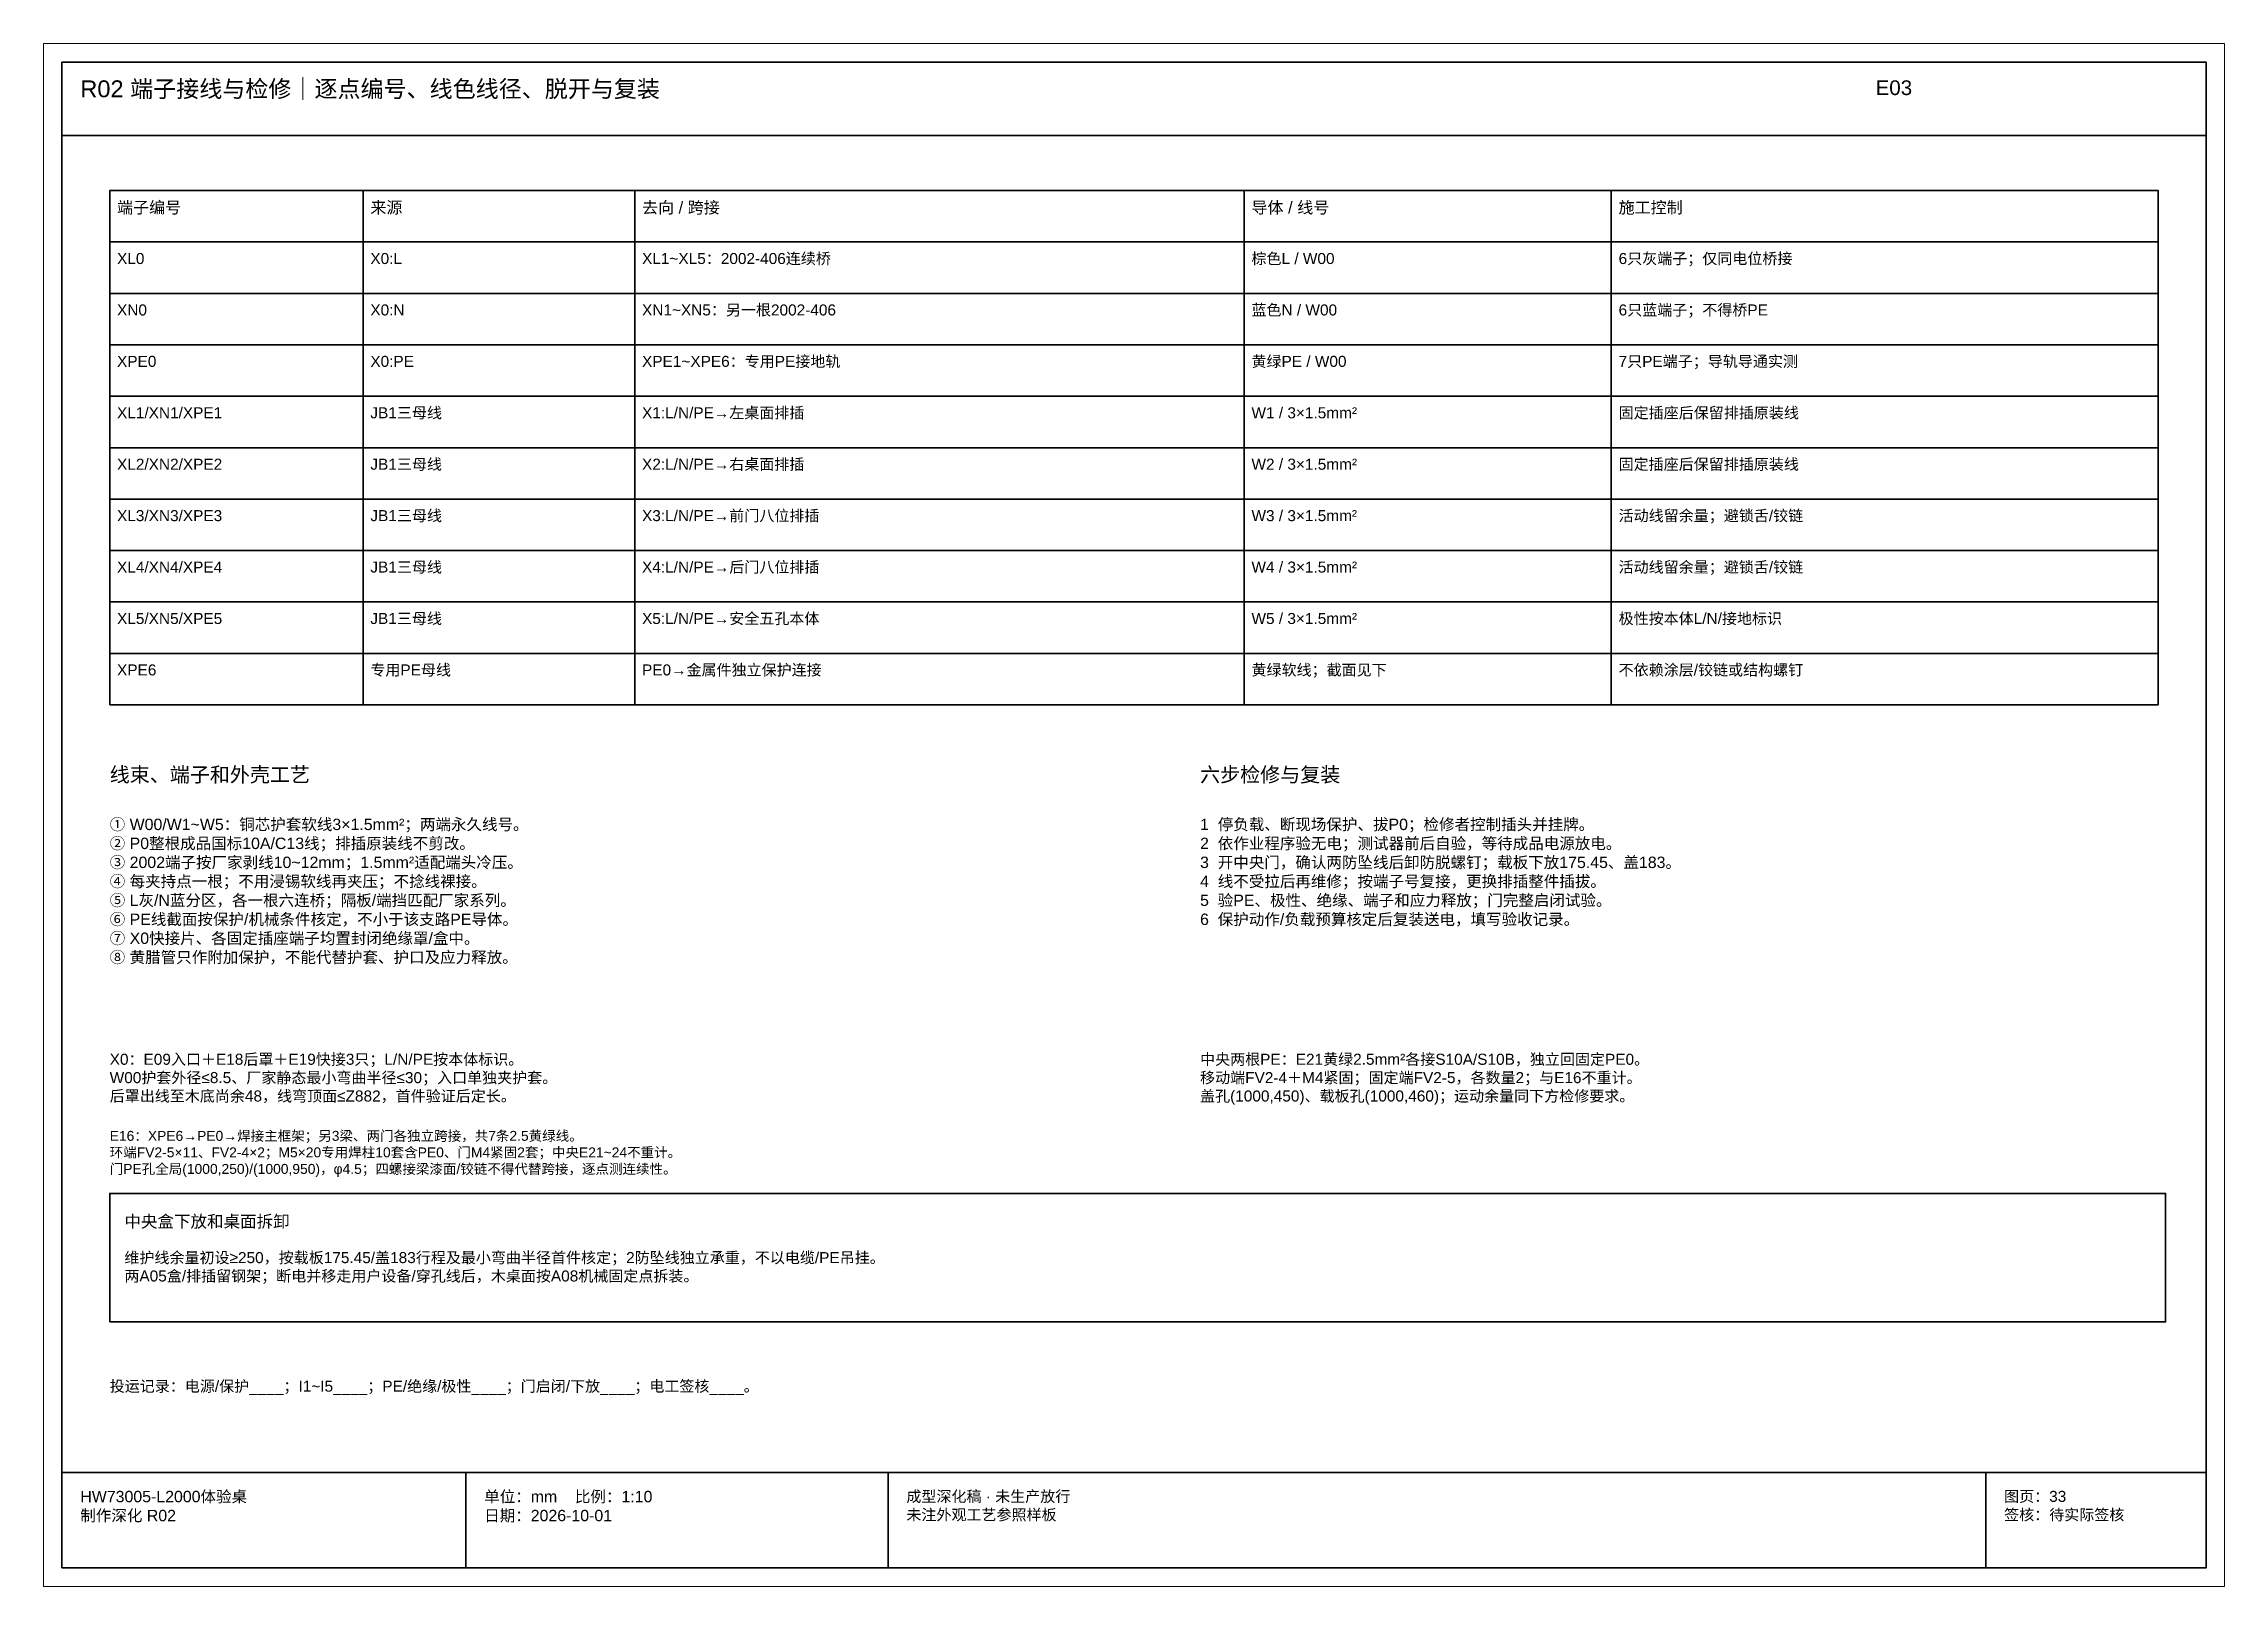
# Paper-space layout 'E03' of a CAD drawing. Header units: millimetres. Extents: x 0 to 594, y 0 to 420.
# The model-space entities are those that its viewports show. They can reach past a viewport. Long polylines and large blocks are cut down to what shows.
import ezdxf

# ---------------------------------------------------------------- set-up
doc = ezdxf.new("R2010")
doc.units = ezdxf.units.MM
doc.layers.add('FRAME', color=7, linetype='Continuous', lineweight=35)
doc.layers.add('NOTE', color=7, linetype='Continuous', lineweight=18)
doc.styles.add('CN', font='Arial Unicode.ttf')

msp = doc.modelspace()

# ---------------------------------------------------------------- linework, layer by layer
at = {"layer": 'FRAME'}
for p, q in [((384050, 3950), (389890, 3950)), ((384870, 2400), (384870, 3800)), ((385610, 2400), (385610, 3800)), ((387270, 2400), (387270, 3800)), ((388270, 2400), (388270, 3800)), ((384180, 3660), (389760, 3660)), ((384180, 3520), (389760, 3520)), ((384180, 3380), (389760, 3380)), ((384180, 3240), (389760, 3240)), ((384180, 3100), (389760, 3100)), ((384180, 2960), (389760, 2960)), ((384180, 2820), (389760, 2820)), ((384180, 2680), (389760, 2680)), ((384180, 2540), (389760, 2540)), ((384050, 310), (389890, 310)), ((385150, 50), (385150, 310)), ((386300, 50), (386300, 310)), ((389290, 50), (389290, 310))]:
    msp.add_line(p, q, dxfattribs=at)
for points in [[(384050, 50), (389890, 50), (389890, 4150), (384050, 4150)], [(384180, 2400), (389760, 2400), (389760, 3800), (384180, 3800)], [(384180, 720), (389780, 720), (389780, 1070), (384180, 1070)]]:
    msp.add_lwpolyline(points, close=True, dxfattribs=at)

# ---------------------------------------------------------------- texts
at = {"layer": 'NOTE', "attachment_point": 1, "style": 'CN'}
for s, insert, char_height, width in [('R02 端子接线与检修｜逐点编号、线色线径、脱开与复装', (384100, 4100), 46, 4840), ('E03', (388990, 4100), 40, 900), ('端子编号', (384200, 3770), 32, 650), ('来源', (384890, 3770), 32, 700), ('去向 / 跨接', (385630, 3770), 32, 1620), ('导体 / 线号', (387290, 3770), 32, 960), ('施工控制', (388290, 3770), 32, 1450), ('XL0', (384200, 3630), 30, 650), ('X0:L', (384890, 3630), 30, 700), ('XL1~XL5：2002-406连续桥', (385630, 3630), 30, 1620), ('棕色L / W00', (387290, 3630), 30, 960), ('6只灰端子；仅同电位桥接', (388290, 3630), 30, 1450), ('XN0', (384200, 3490), 30, 650), ('X0:N', (384890, 3490), 30, 700), ('XN1~XN5：另一根2002-406', (385630, 3490), 30, 1620), ('蓝色N / W00', (387290, 3490), 30, 960), ('6只蓝端子；不得桥PE', (388290, 3490), 30, 1450), ('XPE0', (384200, 3350), 30, 650), ('X0:PE', (384890, 3350), 30, 700), ('XPE1~XPE6：专用PE接地轨', (385630, 3350), 30, 1620), ('黄绿PE / W00', (387290, 3350), 30, 960), ('7只PE端子；导轨导通实测', (388290, 3350), 30, 1450), ('XL1/XN1/XPE1', (384200, 3210), 30, 650), ('JB1三母线', (384890, 3210), 30, 700), ('X1:L/N/PE→左桌面排插', (385630, 3210), 30, 1620), ('W1 / 3×1.5mm²', (387290, 3210), 30, 960), ('固定插座后保留排插原装线', (388290, 3210), 30, 1450), ('XL2/XN2/XPE2', (384200, 3070), 30, 650), ('JB1三母线', (384890, 3070), 30, 700), ('X2:L/N/PE→右桌面排插', (385630, 3070), 30, 1620), ('W2 / 3×1.5mm²', (387290, 3070), 30, 960), ('固定插座后保留排插原装线', (388290, 3070), 30, 1450), ('XL3/XN3/XPE3', (384200, 2930), 30, 650), ('JB1三母线', (384890, 2930), 30, 700), ('X3:L/N/PE→前门八位排插', (385630, 2930), 30, 1620), ('W3 / 3×1.5mm²', (387290, 2930), 30, 960), ('活动线留余量；避锁舌/铰链', (388290, 2930), 30, 1450), ('JB1三母线', (384890, 2790), 30, 700), ('X4:L/N/PE→后门八位排插', (385630, 2790), 30, 1620), ('活动线留余量；避锁舌/铰链', (388290, 2790), 30, 1450), ('XL4/XN4/XPE4', (384200, 2790), 30, 650), ('W4 / 3×1.5mm²', (387290, 2790), 30, 960), ('XL5/XN5/XPE5', (384200, 2650), 30, 650), ('JB1三母线', (384890, 2650), 30, 700), ('X5:L/N/PE→安全五孔本体', (385630, 2650), 30, 1620), ('W5 / 3×1.5mm²', (387290, 2650), 30, 960), ('极性按本体L/N/接地标识', (388290, 2650), 30, 1450), ('XPE6', (384200, 2510), 30, 650), ('专用PE母线', (384890, 2510), 30, 700), ('PE0→金属件独立保护连接', (385630, 2510), 30, 1620), ('黄绿软线；截面见下', (387290, 2510), 30, 960), ('不依赖涂层/铰链或结构螺钉', (388290, 2510), 30, 1450), ('线束、端子和外壳工艺', (384180, 2230), 40, 2710), ('六步检修与复装', (387150, 2230), 40, 2630), ('① W00/W1~W5：铜芯护套软线3×1.5mm²；两端永久线号。\\P② P0整根成品国标10A/C13线；排插原装线不剪改。\\P③ 2002端子按厂家剥线10~12mm；1.5mm²适配端头冷压。\\P④ 每夹持点一根；不用浸锡软线再夹压；不捻线裸接。\\P⑤ L灰/N蓝分区，各一根六连桥；隔板/端挡匹配厂家系列。\\P⑥ PE线截面按保护/机械条件核定，不小于该支路PE导体。\\P⑦ X0快接片、各固定插座端子均置封闭绝缘罩/盒中。\\P⑧ 黄腊管只作附加保护，不能代替护套、护口及应力释放。', (384180, 2090), 31, 2710), ('1  停负载、断现场保护、拔P0；检修者控制插头并挂牌。\\P2  依作业程序验无电；测试器前后自验，等待成品电源放电。\\P3  开中央门，确认两防坠线后卸防脱螺钉；载板下放175.45、盖183。\\P4  线不受拉后再维修；按端子号复接，更换排插整件插拔。\\P5  验PE、极性、绝缘、端子和应力释放；门完整启闭试验。\\P6  保护动作/负载预算核定后复装送电，填写验收记录。', (387150, 2090), 31, 2630), ('X0：E09入口＋E18后罩＋E19快接3只；L/N/PE按本体标识。\\PW00护套外径≤8.5、厂家静态最小弯曲半径≤30；入口单独夹护套。\\P后罩出线至木底尚余48，线弯顶面≤Z882，首件验证后定长。', (384180, 1450), 30, 2720), ('中央两根PE：E21黄绿2.5mm²各接S10A/S10B，独立回固定PE0。\\P移动端FV2-4＋M4紧固；固定端FV2-5，各数量2；与E16不重计。\\P盖孔(1000,450)、载板孔(1000,460)；运动余量同下方检修要求。', (387150, 1450), 30, 2640), ('E16：XPE6→PE0→焊接主框架；另3梁、两门各独立跨接，共7条2.5黄绿线。\\P环端FV2-5×11、FV2-4×2；M5×20专用焊柱10套含PE0、门M4紧固2套；中央E21~24不重计。\\P门PE孔全局(1000,250)/(1000,950)，φ4.5；四螺接梁漆面/铰链不得代替跨接，逐点测连续性。', (384180, 1240), 27, 5580), ('中央盒下放和桌面拆卸', (384220, 1010), 33, 5480), ('维护线余量初设≥250，按载板175.45/盖183行程及最小弯曲半径首件核定；2防坠线独立承重，不以电缆/PE吊挂。\\P两A05盒/排插留钢架；断电并移走用户设备/穿孔线后，木桌面按A08机械固定点拆装。', (384220, 910), 30, 5480), ('投运记录：电源/保护____；I1~I5____；PE/绝缘/极性____；门启闭/下放____；电工签核____。', (384180, 560), 30, 5570), ('HW73005-L2000体验桌\\P制作深化 R02', (384100, 260), 31, 1000), ('单位：mm    比例：1:10\\P日期：2026-10-01', (385200, 260), 31, 1050), ('成型深化稿 · 未生产放行\\P未注外观工艺参照样板', (386350, 260), 30, 2890), ('图页：33\\P签核：待实际签核', (389340, 260), 30, 550)]:
    msp.add_mtext(s, dxfattribs=dict(at, insert=insert, char_height=char_height, width=width))

psp = doc.layouts.new('E03')

# ---------------------------------------------------------------- viewports
at = {"layer": 'Defpoints'}
psp.add_viewport(center=(297, 210), size=(594, 420), view_center_point=(386970, 2100), view_height=4200, dxfattribs=at)

doc.saveas('drawing.dxf')
